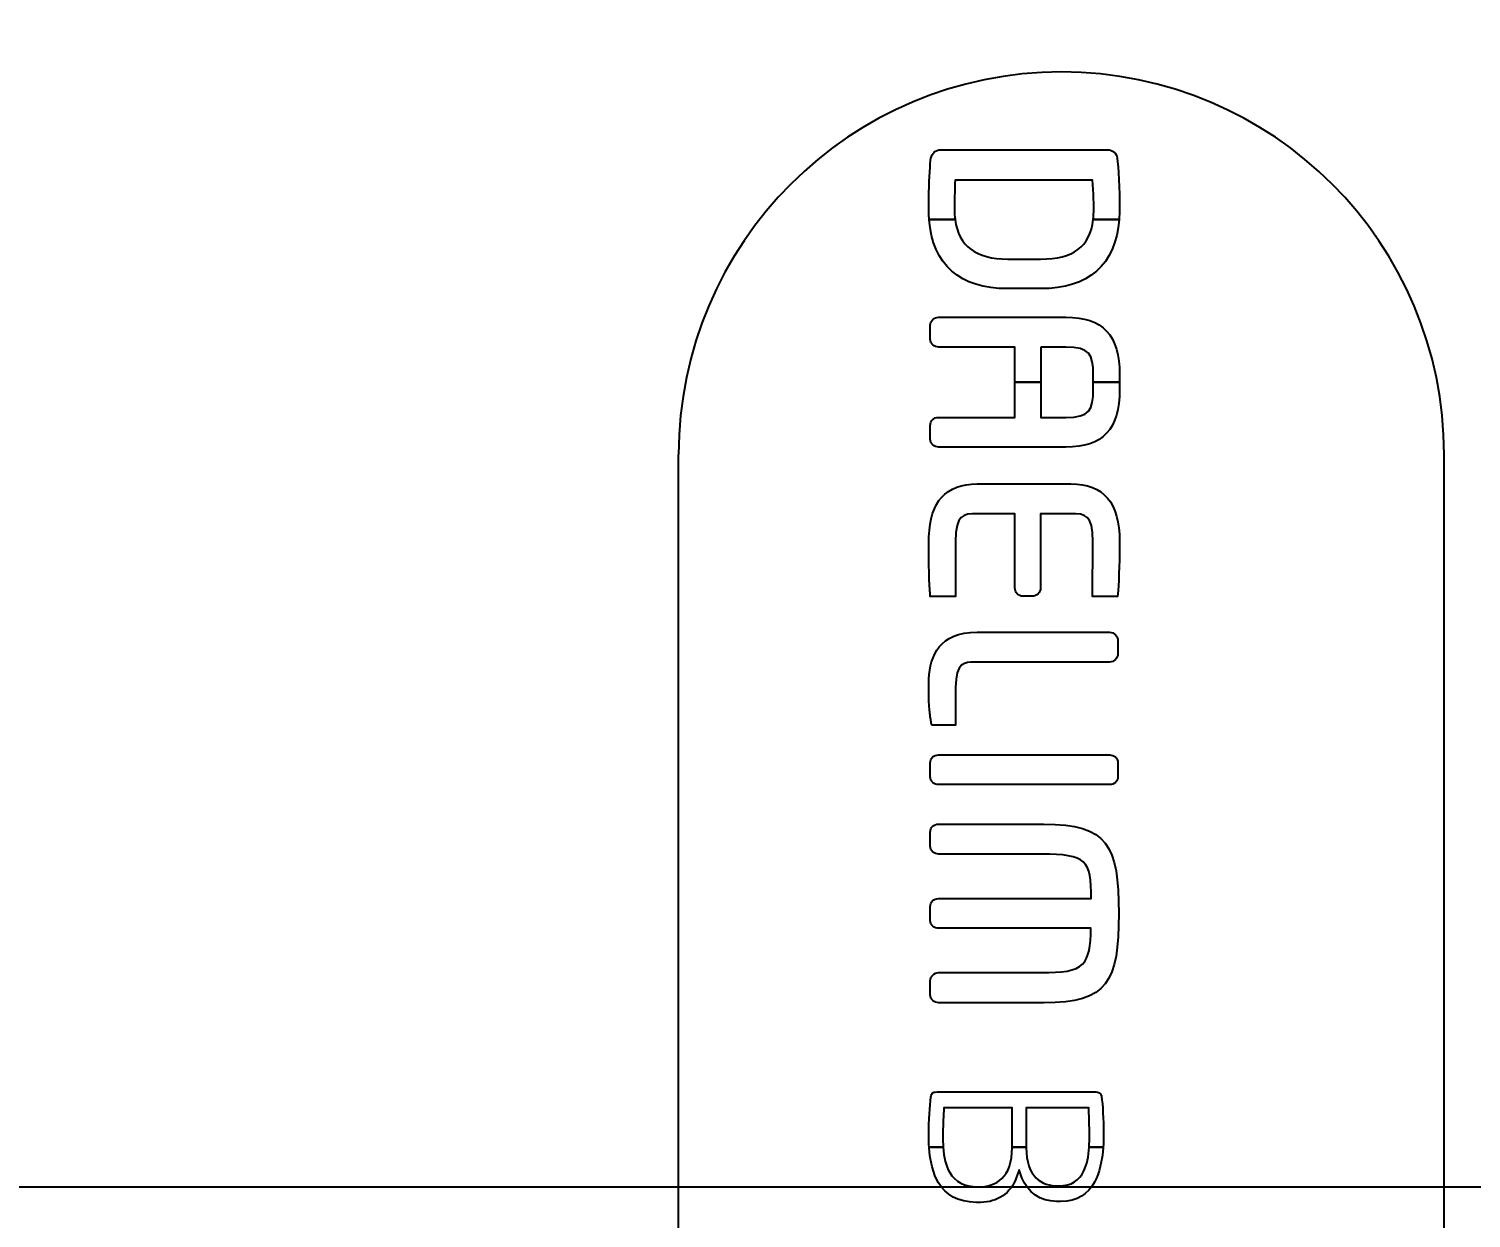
# Model space of a CAD drawing. Header units: millimetres. Extents: x 7763 to 10330, y 539 to 2772.
# Drawn here: x 8192.86 to 8230.54, y 2137.39 to 2168.47 of the extents above; entities that cross this region are included whole.
import ezdxf
from ezdxf.lldxf.tags import DXFTag

# ---------------------------------------------------------------- set-up
doc = ezdxf.new("R2010")
doc.units = ezdxf.units.MM
doc.linetypes.add('CENTER', pattern=[7, 4, -1, 1, -1])
doc.layers.add('CENTER', color=2, linetype='CENTER')
doc.layers.add('THIN', color=8, linetype='Continuous')
doc.styles.add('GHS', font='romans.shx', dxfattribs={"bigfont": 'whgtxt.shx'})
doc.styles.get("Standard").update_dxf_attribs({"font": 'NanumGothic.ttf'})
tags = doc.linetypes.add('DASHED', pattern=[0.75, 0.5, -0.25]).pattern_tags.tags
tags[6:7] = [DXFTag(74, 4), DXFTag(75, 0), DXFTag(340, '0'), DXFTag(46, 1.0), DXFTag(50, 0.0), DXFTag(44, 0.0), DXFTag(45, 0.0)]
tags[4:5] = [DXFTag(74, 4), DXFTag(75, 0), DXFTag(340, '0'), DXFTag(46, 1.0), DXFTag(50, 0.0), DXFTag(44, 0.0), DXFTag(45, 0.0)]
doc.dimstyles.new('AM_ISO$0', dxfattribs={"dimtxt": 3.5, "dimasz": 2.5, "dimexe": 1, "dimexo": 1, "dimgap": 0.8, "dimtad": 1, "dimdec": 0, "dimlfac": 10, "dimdsep": 46, "dimtxsty": 'Standard', "dimcen": 0, "dimclrd": 256, "dimclre": 256, "dimclrt": 2, "dimadec": 0, "dimazin": 2, "dimtp": 0.1, "dimtm": 0.1, "dimtfac": 0.71, "dimtdec": 0, "dimtmove": 0, "dimatfit": 3, "dimfxl": 0, "dimlwd": -1, "dimlwe": -1, "dimarcsym": 0})

# ---------------------------------------------------------------- blocks, each defined once
blk = doc.blocks.new('*D17')
at = {"color": 3}
for p, q in [((7934.84, 2297.936), (7934.84, 2403.594)), ((8634.249, 2139.574), (8634.249, 2403.594)), ((7954.84, 2402.594), (8614.249, 2402.594))]:
    blk.add_line(p, q, dxfattribs=at)
for points in [[(7954.84, 2405.927), (7954.84, 2399.26), (7934.84, 2402.594)], [(8614.249, 2405.927), (8614.249, 2399.26), (8634.249, 2402.594)]]:
    blk.add_solid(points, dxfattribs=at)
at = {"layer": 'DEFPOINTS', "color": 0}
for p in [(8634.249, 2402.594), (7934.84, 2296.936), (8634.249, 2138.574)]:
    blk.add_point(p, dxfattribs=at)
at = {"color": 2, "insert": (8284.544, 2426.113), "char_height": 25, "attachment_point": 5, "style": 'GHS'}
blk.add_mtext('{\\fNanumGothic|b0|i0|c129|p50;700}', dxfattribs=at)
blk = doc.blocks.new('*D18')
at = {"color": 3}
for p, q in [((8112.965, 2333.408), (8733.148, 2333.408)), ((8732.148, 2313.408), (8732.148, 1963.121)), ((8122.01, 1943.121), (8733.148, 1943.121))]:
    blk.add_line(p, q, dxfattribs=at)
for points in [[(8728.815, 2313.408), (8735.481, 2313.408), (8732.148, 2333.408)], [(8728.815, 1963.121), (8735.481, 1963.121), (8732.148, 1943.121)]]:
    blk.add_solid(points, dxfattribs=at)
at = {"layer": 'DEFPOINTS', "color": 0}
for p in [(8111.965, 2333.408), (8121.01, 1943.121), (8732.148, 1943.121)]:
    blk.add_point(p, dxfattribs=at)
at = {"color": 2, "insert": (8708.522, 2138.264), "char_height": 25, "attachment_point": 5, "rotation": 90, "style": 'GHS'}
blk.add_mtext('{\\fNanumGothic|b0|i0|c129|p50;390}', dxfattribs=at)
blk = doc.blocks.new('2E12E')
at = {"layer": 'THIN', "color": 2, "linetype": 'DASHED', "ltscale": 3}
for p, q in [((6857.219, 1056.492), (6857.219, 1095.492)), ((6877.219, 1056.492), (6877.219, 1095.492))]:
    blk.add_line(p, q, dxfattribs=at)
blk.add_arc((6867.219, 1095.492), 10, 0, 180, dxfattribs=at)
at = {"layer": 'THIN', "color": 2}
for points, knots in [([(6864.442, 1101.633), (6864.43, 1101.721), (6864.424, 1101.815), (6864.424, 1101.915), (6864.424, 1101.915), (6864.424, 1101.915), (6864.436, 1102.514), (6864.44, 1102.664), (6864.44, 1102.664), (6864.44, 1102.664), (6868.029, 1102.664), (6868.029, 1102.664), (6868.029, 1102.664), (6868.06, 1102.36), (6868.066, 1101.92), (6868.066, 1101.915), (6868.066, 1101.915), (6868.066, 1101.815), (6868.061, 1101.721), (6868.05, 1101.633), (6868.05, 1101.633), (6868.05, 1101.633), (6868.727, 1101.633), (6868.727, 1101.633), (6868.727, 1101.633), (6868.735, 1101.724), (6868.738, 1101.818), (6868.738, 1101.915), (6868.738, 1101.915), (6868.738, 1102.398), (6868.71, 1103.036), (6868.677, 1103.243), (6868.677, 1103.243), (6868.655, 1103.368), (6868.558, 1103.457), (6868.43, 1103.457), (6868.43, 1103.457), (6868.43, 1103.457), (6864.066, 1103.457), (6864.066, 1103.457), (6864.066, 1103.457), (6863.927, 1103.457), (6863.837, 1103.367), (6863.809, 1103.237), (6863.809, 1103.237), (6863.789, 1103.096), (6863.769, 1102.725), (6863.758, 1102.346), (6863.758, 1102.346), (6863.758, 1102.346), (6863.758, 1101.722), (6863.758, 1101.722), (6863.758, 1101.722), (6863.76, 1101.692), (6863.762, 1101.662), (6863.765, 1101.633), (6863.765, 1101.633), (6863.765, 1101.633), (6864.442, 1101.633), (6864.442, 1101.633)], [0, 0, 0, 0, 0.066667, 0.066667, 0.066667, 0.066667, 0.133333, 0.133333, 0.133333, 0.133333, 0.2, 0.2, 0.2, 0.2, 0.266667, 0.266667, 0.266667, 0.266667, 0.333333, 0.333333, 0.333333, 0.333333, 0.4, 0.4, 0.4, 0.4, 0.466667, 0.466667, 0.466667, 0.466667, 0.533333, 0.533333, 0.533333, 0.533333, 0.6, 0.6, 0.6, 0.6, 0.666667, 0.666667, 0.666667, 0.666667, 0.733333, 0.733333, 0.733333, 0.733333, 0.8, 0.8, 0.8, 0.8, 0.866667, 0.866667, 0.866667, 0.866667, 0.933333, 0.933333, 0.933333, 0.933333, 1, 1, 1, 1]), ([(6865.816, 1100.603), (6864.986, 1100.603), (6864.533, 1100.94), (6864.442, 1101.633), (6864.442, 1101.633), (6864.442, 1101.633), (6863.765, 1101.633), (6863.765, 1101.633), (6863.765, 1101.633), (6863.859, 1100.452), (6864.563, 1099.829), (6865.816, 1099.829), (6865.816, 1099.829), (6865.816, 1099.829), (6866.677, 1099.829), (6866.677, 1099.829), (6866.677, 1099.829), (6867.93, 1099.829), (6868.633, 1100.451), (6868.727, 1101.633), (6868.727, 1101.633), (6868.727, 1101.633), (6868.05, 1101.633), (6868.05, 1101.633), (6868.05, 1101.633), (6867.965, 1100.924), (6867.53, 1100.603), (6866.677, 1100.603), (6866.677, 1100.603), (6866.677, 1100.603), (6865.816, 1100.603), (6865.816, 1100.603)], [0, 0, 0, 0, 0.125, 0.125, 0.125, 0.125, 0.25, 0.25, 0.25, 0.25, 0.375, 0.375, 0.375, 0.375, 0.5, 0.5, 0.5, 0.5, 0.625, 0.625, 0.625, 0.625, 0.75, 0.75, 0.75, 0.75, 0.875, 0.875, 0.875, 0.875, 1, 1, 1, 1]), ([(6866.684, 1098.303), (6866.684, 1098.303), (6867.335, 1098.303), (6867.335, 1098.303), (6867.335, 1098.303), (6867.949, 1098.303), (6868.053, 1098.122), (6868.053, 1097.577), (6868.053, 1097.577), (6868.053, 1097.577), (6868.053, 1097.384), (6868.053, 1097.384), (6868.053, 1097.384), (6868.053, 1097.384), (6868.738, 1097.384), (6868.738, 1097.384), (6868.738, 1097.384), (6868.738, 1097.384), (6868.738, 1097.577), (6868.738, 1097.577), (6868.738, 1097.577), (6868.738, 1098.618), (6868.307, 1099.083), (6867.335, 1099.083), (6867.335, 1099.083), (6867.335, 1099.083), (6864.01, 1099.083), (6864.01, 1099.083), (6864.01, 1099.083), (6863.892, 1099.083), (6863.792, 1098.986), (6863.792, 1098.877), (6863.792, 1098.877), (6863.792, 1098.877), (6863.792, 1098.511), (6863.792, 1098.511), (6863.792, 1098.511), (6863.792, 1098.383), (6863.907, 1098.303), (6864.01, 1098.303), (6864.01, 1098.303), (6864.01, 1098.303), (6865.999, 1098.303), (6865.999, 1098.303), (6865.999, 1098.303), (6865.999, 1098.303), (6865.999, 1097.384), (6865.999, 1097.384), (6865.999, 1097.384), (6865.999, 1097.384), (6866.684, 1097.384), (6866.684, 1097.384), (6866.684, 1097.384), (6866.684, 1097.384), (6866.684, 1098.303), (6866.684, 1098.303)], [0, 0, 0, 0, 0.071429, 0.071429, 0.071429, 0.071429, 0.142857, 0.142857, 0.142857, 0.142857, 0.214286, 0.214286, 0.214286, 0.214286, 0.285714, 0.285714, 0.285714, 0.285714, 0.357143, 0.357143, 0.357143, 0.357143, 0.428571, 0.428571, 0.428571, 0.428571, 0.5, 0.5, 0.5, 0.5, 0.571429, 0.571429, 0.571429, 0.571429, 0.642857, 0.642857, 0.642857, 0.642857, 0.714286, 0.714286, 0.714286, 0.714286, 0.785714, 0.785714, 0.785714, 0.785714, 0.857143, 0.857143, 0.857143, 0.857143, 0.928571, 0.928571, 0.928571, 0.928571, 1, 1, 1, 1]), ([(6868.053, 1097.384), (6868.053, 1097.384), (6868.053, 1097.196), (6868.053, 1097.196), (6868.053, 1097.196), (6868.053, 1096.648), (6867.949, 1096.466), (6867.335, 1096.466), (6867.335, 1096.466), (6867.335, 1096.466), (6866.684, 1096.466), (6866.684, 1096.466), (6866.684, 1096.466), (6866.684, 1096.466), (6866.684, 1097.384), (6866.684, 1097.384), (6866.684, 1097.384), (6866.684, 1097.384), (6865.999, 1097.384), (6865.999, 1097.384), (6865.999, 1097.384), (6865.999, 1097.384), (6865.999, 1096.466), (6865.999, 1096.466), (6865.999, 1096.466), (6865.999, 1096.466), (6864.01, 1096.466), (6864.01, 1096.466), (6864.01, 1096.466), (6863.888, 1096.466), (6863.792, 1096.374), (6863.792, 1096.257), (6863.792, 1096.257), (6863.792, 1096.257), (6863.792, 1095.899), (6863.792, 1095.899), (6863.792, 1095.899), (6863.792, 1095.771), (6863.909, 1095.688), (6864.01, 1095.688), (6864.01, 1095.688), (6864.01, 1095.688), (6867.335, 1095.688), (6867.335, 1095.688), (6867.335, 1095.688), (6868.307, 1095.688), (6868.738, 1096.153), (6868.738, 1097.196), (6868.738, 1097.196), (6868.738, 1097.196), (6868.738, 1097.384), (6868.738, 1097.384), (6868.738, 1097.384), (6868.738, 1097.384), (6868.053, 1097.384), (6868.053, 1097.384)], [0, 0, 0, 0, 0.071429, 0.071429, 0.071429, 0.071429, 0.142857, 0.142857, 0.142857, 0.142857, 0.214286, 0.214286, 0.214286, 0.214286, 0.285714, 0.285714, 0.285714, 0.285714, 0.357143, 0.357143, 0.357143, 0.357143, 0.428571, 0.428571, 0.428571, 0.428571, 0.5, 0.5, 0.5, 0.5, 0.571429, 0.571429, 0.571429, 0.571429, 0.642857, 0.642857, 0.642857, 0.642857, 0.714286, 0.714286, 0.714286, 0.714286, 0.785714, 0.785714, 0.785714, 0.785714, 0.857143, 0.857143, 0.857143, 0.857143, 0.928571, 0.928571, 0.928571, 0.928571, 1, 1, 1, 1]), ([(6863.79, 1091.821), (6863.79, 1091.821), (6863.793, 1091.787), (6863.793, 1091.787), (6863.793, 1091.787), (6863.793, 1091.787), (6864.455, 1091.787), (6864.455, 1091.787), (6864.455, 1091.787), (6864.455, 1091.787), (6864.455, 1093.223), (6864.455, 1093.223), (6864.455, 1093.223), (6864.455, 1093.943), (6864.654, 1093.943), (6865.022, 1093.943), (6865.022, 1093.943), (6865.022, 1093.943), (6866.004, 1093.943), (6866.004, 1093.943), (6866.004, 1093.943), (6866.004, 1093.943), (6866.004, 1092.013), (6866.004, 1092.013), (6866.004, 1092.013), (6866.004, 1091.89), (6866.092, 1091.792), (6866.212, 1091.792), (6866.212, 1091.792), (6866.212, 1091.792), (6866.457, 1091.792), (6866.457, 1091.792), (6866.457, 1091.792), (6866.579, 1091.792), (6866.677, 1091.89), (6866.677, 1092.013), (6866.677, 1092.013), (6866.677, 1092.013), (6866.677, 1093.943), (6866.677, 1093.943), (6866.677, 1093.943), (6866.677, 1093.943), (6867.47, 1093.943), (6867.47, 1093.943), (6867.47, 1093.943), (6867.838, 1093.943), (6868.04, 1093.943), (6868.04, 1093.223), (6868.04, 1093.223), (6868.04, 1093.223), (6868.034, 1091.787), (6868.034, 1091.787), (6868.034, 1091.787), (6868.034, 1091.787), (6868.686, 1091.787), (6868.686, 1091.787), (6868.686, 1091.787), (6868.686, 1091.787), (6868.702, 1091.94), (6868.702, 1091.94), (6868.702, 1091.94), (6868.726, 1092.223), (6868.738, 1092.871), (6868.738, 1093.227), (6868.738, 1093.227), (6868.738, 1094.235), (6868.324, 1094.725), (6867.47, 1094.725), (6867.47, 1094.725), (6867.47, 1094.725), (6865.022, 1094.725), (6865.022, 1094.725), (6865.022, 1094.725), (6864.201, 1094.725), (6863.792, 1094.27), (6863.759, 1093.346), (6863.759, 1093.346), (6863.759, 1093.346), (6863.759, 1092.555), (6863.759, 1092.555), (6863.759, 1092.555), (6863.764, 1092.3), (6863.771, 1092.068), (6863.783, 1091.939), (6863.783, 1091.939), (6863.783, 1091.943), (6863.79, 1091.821), (6863.79, 1091.821)], [0, 0, 0, 0, 0.045455, 0.045455, 0.045455, 0.045455, 0.090909, 0.090909, 0.090909, 0.090909, 0.136364, 0.136364, 0.136364, 0.136364, 0.181818, 0.181818, 0.181818, 0.181818, 0.227273, 0.227273, 0.227273, 0.227273, 0.272727, 0.272727, 0.272727, 0.272727, 0.318182, 0.318182, 0.318182, 0.318182, 0.363636, 0.363636, 0.363636, 0.363636, 0.409091, 0.409091, 0.409091, 0.409091, 0.454545, 0.454545, 0.454545, 0.454545, 0.5, 0.5, 0.5, 0.5, 0.545455, 0.545455, 0.545455, 0.545455, 0.590909, 0.590909, 0.590909, 0.590909, 0.636364, 0.636364, 0.636364, 0.636364, 0.681818, 0.681818, 0.681818, 0.681818, 0.727273, 0.727273, 0.727273, 0.727273, 0.772727, 0.772727, 0.772727, 0.772727, 0.818182, 0.818182, 0.818182, 0.818182, 0.863636, 0.863636, 0.863636, 0.863636, 0.909091, 0.909091, 0.909091, 0.909091, 0.954545, 0.954545, 0.954545, 0.954545, 1, 1, 1, 1]), ([(6863.804, 1088.563), (6863.804, 1088.564), (6863.824, 1088.453), (6863.824, 1088.453), (6863.824, 1088.453), (6863.824, 1088.453), (6863.83, 1088.419), (6863.83, 1088.419), (6863.83, 1088.419), (6863.83, 1088.419), (6864.455, 1088.419), (6864.455, 1088.419), (6864.455, 1088.419), (6864.455, 1088.419), (6864.455, 1089.405), (6864.455, 1089.405), (6864.455, 1089.405), (6864.455, 1090.072), (6864.702, 1090.072), (6864.948, 1090.072), (6864.948, 1090.072), (6864.948, 1090.072), (6868.477, 1090.072), (6868.477, 1090.072), (6868.477, 1090.072), (6868.596, 1090.072), (6868.696, 1090.173), (6868.696, 1090.292), (6868.696, 1090.292), (6868.696, 1090.292), (6868.696, 1090.629), (6868.696, 1090.629), (6868.696, 1090.629), (6868.696, 1090.749), (6868.596, 1090.851), (6868.477, 1090.851), (6868.477, 1090.851), (6868.477, 1090.851), (6865.022, 1090.851), (6865.022, 1090.851), (6865.022, 1090.851), (6864.015, 1090.851), (6863.795, 1090.238), (6863.758, 1089.631), (6863.758, 1089.631), (6863.758, 1089.631), (6863.758, 1089.035), (6863.758, 1089.035), (6863.758, 1089.035), (6863.766, 1088.838), (6863.78, 1088.747), (6863.792, 1088.65), (6863.792, 1088.65), (6863.792, 1088.65), (6863.804, 1088.563), (6863.804, 1088.563)], [0, 0, 0, 0, 0.071429, 0.071429, 0.071429, 0.071429, 0.142857, 0.142857, 0.142857, 0.142857, 0.214286, 0.214286, 0.214286, 0.214286, 0.285714, 0.285714, 0.285714, 0.285714, 0.357143, 0.357143, 0.357143, 0.357143, 0.428571, 0.428571, 0.428571, 0.428571, 0.5, 0.5, 0.5, 0.5, 0.571429, 0.571429, 0.571429, 0.571429, 0.642857, 0.642857, 0.642857, 0.642857, 0.714286, 0.714286, 0.714286, 0.714286, 0.785714, 0.785714, 0.785714, 0.785714, 0.857143, 0.857143, 0.857143, 0.857143, 0.928571, 0.928571, 0.928571, 0.928571, 1, 1, 1, 1]), ([(6868.696, 1087.437), (6868.696, 1087.568), (6868.588, 1087.646), (6868.484, 1087.646), (6868.484, 1087.646), (6868.484, 1087.646), (6864.01, 1087.646), (6864.01, 1087.646), (6864.01, 1087.646), (6863.887, 1087.646), (6863.792, 1087.552), (6863.792, 1087.437), (6863.792, 1087.437), (6863.792, 1087.437), (6863.792, 1087.075), (6863.792, 1087.075), (6863.792, 1087.075), (6863.792, 1086.945), (6863.907, 1086.868), (6864.01, 1086.868), (6864.01, 1086.868), (6864.01, 1086.868), (6868.484, 1086.868), (6868.484, 1086.868), (6868.484, 1086.868), (6868.601, 1086.868), (6868.696, 1086.958), (6868.696, 1087.075), (6868.696, 1087.075), (6868.696, 1087.075), (6868.696, 1087.437), (6868.696, 1087.437)], [0, 0, 0, 0, 0.125, 0.125, 0.125, 0.125, 0.25, 0.25, 0.25, 0.25, 0.375, 0.375, 0.375, 0.375, 0.5, 0.5, 0.5, 0.5, 0.625, 0.625, 0.625, 0.625, 0.75, 0.75, 0.75, 0.75, 0.875, 0.875, 0.875, 0.875, 1, 1, 1, 1]), ([(6863.792, 1081.746), (6863.792, 1081.746), (6863.792, 1081.376), (6863.792, 1081.376), (6863.792, 1081.376), (6863.792, 1081.249), (6863.91, 1081.168), (6864.01, 1081.168), (6864.01, 1081.168), (6864.01, 1081.168), (6866.76, 1081.168), (6866.76, 1081.168), (6866.76, 1081.168), (6868.434, 1081.168), (6868.716, 1081.72), (6868.716, 1083.499), (6868.716, 1083.499), (6868.716, 1085.285), (6868.434, 1085.837), (6866.76, 1085.837), (6866.76, 1085.837), (6866.76, 1085.837), (6864.01, 1085.837), (6864.01, 1085.837), (6864.01, 1085.837), (6863.887, 1085.837), (6863.792, 1085.744), (6863.792, 1085.628), (6863.792, 1085.628), (6863.792, 1085.628), (6863.792, 1085.261), (6863.792, 1085.261), (6863.792, 1085.261), (6863.792, 1085.13), (6863.907, 1085.052), (6864.01, 1085.052), (6864.01, 1085.052), (6864.01, 1085.052), (6866.699, 1085.052), (6866.699, 1085.052), (6866.699, 1085.052), (6867.88, 1085.052), (6867.995, 1084.892), (6867.998, 1083.889), (6867.998, 1083.889), (6867.998, 1083.889), (6864.01, 1083.889), (6864.01, 1083.889), (6864.01, 1083.889), (6863.883, 1083.889), (6863.792, 1083.802), (6863.792, 1083.683), (6863.792, 1083.683), (6863.792, 1083.683), (6863.792, 1083.321), (6863.792, 1083.321), (6863.792, 1083.321), (6863.792, 1083.192), (6863.907, 1083.115), (6864.01, 1083.115), (6864.01, 1083.115), (6864.01, 1083.115), (6867.99, 1083.115), (6867.99, 1083.115), (6867.99, 1083.115), (6867.988, 1082.647), (6867.938, 1082.349), (6867.773, 1082.18), (6867.773, 1082.18), (6867.587, 1081.991), (6867.235, 1081.955), (6866.699, 1081.955), (6866.699, 1081.955), (6866.699, 1081.955), (6864.01, 1081.955), (6864.01, 1081.955), (6864.01, 1081.955), (6863.892, 1081.955), (6863.792, 1081.86), (6863.792, 1081.746)], [0, 0, 0, 0, 0.05, 0.05, 0.05, 0.05, 0.1, 0.1, 0.1, 0.1, 0.15, 0.15, 0.15, 0.15, 0.2, 0.2, 0.2, 0.2, 0.25, 0.25, 0.25, 0.25, 0.3, 0.3, 0.3, 0.3, 0.35, 0.35, 0.35, 0.35, 0.4, 0.4, 0.4, 0.4, 0.45, 0.45, 0.45, 0.45, 0.5, 0.5, 0.5, 0.5, 0.55, 0.55, 0.55, 0.55, 0.6, 0.6, 0.6, 0.6, 0.65, 0.65, 0.65, 0.65, 0.7, 0.7, 0.7, 0.7, 0.75, 0.75, 0.75, 0.75, 0.8, 0.8, 0.8, 0.8, 0.85, 0.85, 0.85, 0.85, 0.9, 0.9, 0.9, 0.9, 0.95, 0.95, 0.95, 0.95, 1, 1, 1, 1]), ([(6864.131, 1077.392), (6864.124, 1077.488), (6864.121, 1077.588), (6864.121, 1077.695), (6864.121, 1077.695), (6864.121, 1077.917), (6864.137, 1078.144), (6864.144, 1078.346), (6864.144, 1078.346), (6864.144, 1078.346), (6864.146, 1078.425), (6864.146, 1078.425), (6864.146, 1078.425), (6864.146, 1078.425), (6865.929, 1078.425), (6865.929, 1078.425), (6865.929, 1078.425), (6865.929, 1078.425), (6865.929, 1077.392), (6865.929, 1077.392), (6865.929, 1077.392), (6865.929, 1077.392), (6866.303, 1077.392), (6866.303, 1077.392), (6866.303, 1077.392), (6866.303, 1077.392), (6866.303, 1078.425), (6866.303, 1078.425), (6866.303, 1078.425), (6866.303, 1078.425), (6867.934, 1078.425), (6867.934, 1078.425), (6867.934, 1078.425), (6867.934, 1078.425), (6867.936, 1078.347), (6867.936, 1078.347), (6867.936, 1078.347), (6867.941, 1078.173), (6867.952, 1077.942), (6867.952, 1077.726), (6867.952, 1077.726), (6867.952, 1077.608), (6867.95, 1077.497), (6867.943, 1077.392), (6867.943, 1077.392), (6867.943, 1077.392), (6868.311, 1077.392), (6868.311, 1077.392), (6868.311, 1077.392), (6868.319, 1077.5), (6868.323, 1077.612), (6868.322, 1077.726), (6868.322, 1077.726), (6868.322, 1078.128), (6868.297, 1078.508), (6868.269, 1078.711), (6868.269, 1078.711), (6868.263, 1078.764), (6868.246, 1078.791), (6868.227, 1078.806), (6868.227, 1078.806), (6868.216, 1078.822), (6868.183, 1078.836), (6868.118, 1078.836), (6868.118, 1078.836), (6868.118, 1078.836), (6863.97, 1078.836), (6863.97, 1078.836), (6863.97, 1078.836), (6863.897, 1078.836), (6863.865, 1078.822), (6863.85, 1078.81), (6863.85, 1078.81), (6863.839, 1078.797), (6863.82, 1078.766), (6863.809, 1078.699), (6863.809, 1078.699), (6863.777, 1078.471), (6863.755, 1078.104), (6863.755, 1077.695), (6863.755, 1077.695), (6863.754, 1077.592), (6863.757, 1077.49), (6863.765, 1077.392), (6863.765, 1077.392), (6863.765, 1077.392), (6864.131, 1077.392), (6864.131, 1077.392)], [0, 0, 0, 0, 0.045455, 0.045455, 0.045455, 0.045455, 0.090909, 0.090909, 0.090909, 0.090909, 0.136364, 0.136364, 0.136364, 0.136364, 0.181818, 0.181818, 0.181818, 0.181818, 0.227273, 0.227273, 0.227273, 0.227273, 0.272727, 0.272727, 0.272727, 0.272727, 0.318182, 0.318182, 0.318182, 0.318182, 0.363636, 0.363636, 0.363636, 0.363636, 0.409091, 0.409091, 0.409091, 0.409091, 0.454545, 0.454545, 0.454545, 0.454545, 0.5, 0.5, 0.5, 0.5, 0.545455, 0.545455, 0.545455, 0.545455, 0.590909, 0.590909, 0.590909, 0.590909, 0.636364, 0.636364, 0.636364, 0.636364, 0.681818, 0.681818, 0.681818, 0.681818, 0.727273, 0.727273, 0.727273, 0.727273, 0.772727, 0.772727, 0.772727, 0.772727, 0.818182, 0.818182, 0.818182, 0.818182, 0.863636, 0.863636, 0.863636, 0.863636, 0.909091, 0.909091, 0.909091, 0.909091, 0.954545, 0.954545, 0.954545, 0.954545, 1, 1, 1, 1]), ([(6865.04, 1076.359), (6864.689, 1076.356), (6864.44, 1076.492), (6864.3, 1076.735), (6864.3, 1076.735), (6864.198, 1076.911), (6864.15, 1077.132), (6864.131, 1077.392), (6864.131, 1077.392), (6864.131, 1077.392), (6863.765, 1077.392), (6863.765, 1077.392), (6863.765, 1077.392), (6863.79, 1077.031), (6863.867, 1076.704), (6864.009, 1076.459), (6864.009, 1076.459), (6864.202, 1076.148), (6864.494, 1075.954), (6865.001, 1075.952), (6865.001, 1075.952), (6865.001, 1075.952), (6865.107, 1075.952), (6865.107, 1075.952), (6865.107, 1075.952), (6865.554, 1075.954), (6865.898, 1076.191), (6866.036, 1076.592), (6866.036, 1076.592), (6866.036, 1076.592), (6866.116, 1076.801), (6866.116, 1076.801), (6866.116, 1076.801), (6866.116, 1076.801), (6866.189, 1076.593), (6866.189, 1076.593), (6866.189, 1076.593), (6866.351, 1076.197), (6866.661, 1075.98), (6867.094, 1075.978), (6867.094, 1075.978), (6867.094, 1075.978), (6867.199, 1075.978), (6867.199, 1075.978), (6867.199, 1075.978), (6867.644, 1075.98), (6867.909, 1076.166), (6868.08, 1076.477), (6868.08, 1076.477), (6868.211, 1076.717), (6868.284, 1077.036), (6868.311, 1077.392), (6868.311, 1077.392), (6868.311, 1077.392), (6867.943, 1077.392), (6867.943, 1077.392), (6867.943, 1077.392), (6867.928, 1077.151), (6867.891, 1076.943), (6867.806, 1076.774), (6867.806, 1076.774), (6867.694, 1076.529), (6867.474, 1076.379), (6867.152, 1076.383), (6867.152, 1076.383), (6867.152, 1076.383), (6867.13, 1076.383), (6867.13, 1076.383), (6867.13, 1076.383), (6866.925, 1076.383), (6866.713, 1076.435), (6866.551, 1076.595), (6866.551, 1076.595), (6866.396, 1076.753), (6866.303, 1077.007), (6866.303, 1077.38), (6866.303, 1077.38), (6866.303, 1077.38), (6866.303, 1077.392), (6866.303, 1077.392), (6866.303, 1077.392), (6866.303, 1077.392), (6865.929, 1077.392), (6865.929, 1077.392), (6865.929, 1077.392), (6865.929, 1077.392), (6865.929, 1077.381), (6865.929, 1077.381), (6865.929, 1077.381), (6865.929, 1077), (6865.839, 1076.74), (6865.665, 1076.577), (6865.665, 1076.577), (6865.5, 1076.413), (6865.277, 1076.359), (6865.057, 1076.359), (6865.057, 1076.359), (6865.057, 1076.359), (6865.04, 1076.359), (6865.04, 1076.359)], [0, 0, 0, 0, 0.04, 0.04, 0.04, 0.04, 0.08, 0.08, 0.08, 0.08, 0.12, 0.12, 0.12, 0.12, 0.16, 0.16, 0.16, 0.16, 0.2, 0.2, 0.2, 0.2, 0.24, 0.24, 0.24, 0.24, 0.28, 0.28, 0.28, 0.28, 0.32, 0.32, 0.32, 0.32, 0.36, 0.36, 0.36, 0.36, 0.4, 0.4, 0.4, 0.4, 0.44, 0.44, 0.44, 0.44, 0.48, 0.48, 0.48, 0.48, 0.52, 0.52, 0.52, 0.52, 0.56, 0.56, 0.56, 0.56, 0.6, 0.6, 0.6, 0.6, 0.64, 0.64, 0.64, 0.64, 0.68, 0.68, 0.68, 0.68, 0.72, 0.72, 0.72, 0.72, 0.76, 0.76, 0.76, 0.76, 0.8, 0.8, 0.8, 0.8, 0.84, 0.84, 0.84, 0.84, 0.88, 0.88, 0.88, 0.88, 0.92, 0.92, 0.92, 0.92, 0.96, 0.96, 0.96, 0.96, 1, 1, 1, 1])]:
    blk.add_open_spline(points, degree=3, knots=knots, dxfattribs=at)

msp = doc.modelspace()

# ---------------------------------------------------------------- linework, layer by layer
at = {"layer": 'CENTER', "color": 1, "linetype": 'CENTER', "ltscale": 20}
msp.add_line((7884.62553, 2138.20995), (8691.92087, 2138.20995), dxfattribs=at)

# ---------------------------------------------------------------- block references
msp.add_blockref('2E12E', (1352.61881, 1061.85394))

# ---------------------------------------------------------------- dimensions: what is measured, and where the dimension line sits
at = {"color": 3}
dim = msp.add_linear_dim(base=(8634.24872, 2402.59362), p1=(7934.83969, 2296.93585), p2=(8634.24872, 2138.57363), text='{\\fNanumGothic|b0|i0|c129|p50;700}', dimstyle='AM_ISO$0', override={"dimtxt": 25, "dimasz": 20, "dimgap": 10, "dimtoh": 1, "dimtxsty": 'GHS', "dimclrd": 3, "dimclre": 3, "dimtdec": 2}, dxfattribs=at)
dim.commit()
dim.dimension.update_dxf_attribs({"geometry": '*D17', "text_midpoint": (8284.54421, 2426.11293)})
dim = msp.add_linear_dim(base=(8732.14812, 1943.12067), p1=(8111.96549, 2333.40833), p2=(8121.00951, 1943.12067), angle=90, text='{\\fNanumGothic|b0|i0|c129|p50;390}', dimstyle='AM_ISO$0', override={"dimtxt": 25, "dimasz": 20, "dimgap": 10, "dimtoh": 1, "dimtxsty": 'GHS', "dimclrd": 3, "dimclre": 3, "dimtdec": 2}, dxfattribs=at)
dim.commit()
dim.dimension.update_dxf_attribs({"geometry": '*D18', "text_midpoint": (8708.52151, 2138.2645)})

doc.saveas('drawing.dxf')
